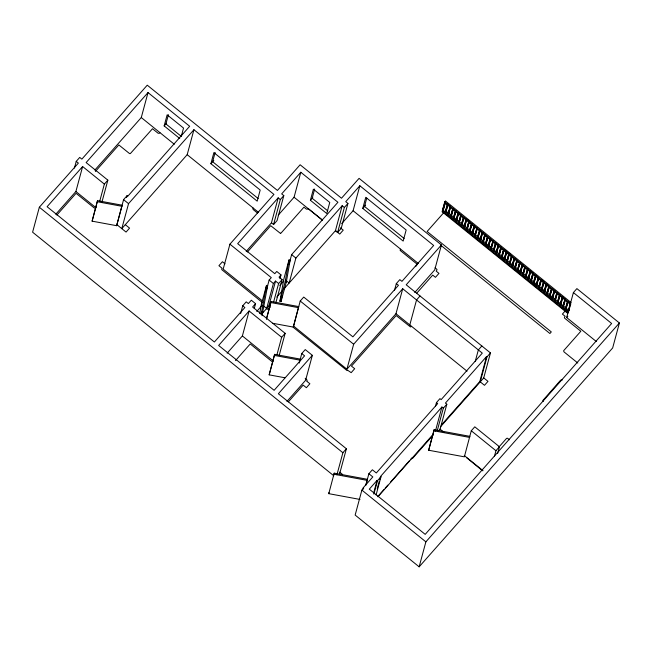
<?xml version="1.0" encoding="UTF-8"?>
<svg xmlns="http://www.w3.org/2000/svg" width="652" height="652" viewBox="0 0 652 652"><rect width="100%" height="100%" fill="white"/><g stroke="black" fill="none" stroke-linecap="round" stroke-linejoin="round"><path stroke-width="0.98" d="M92.111 221.158L97.539 200.661L122.079 205.193L121.883 206.276L116.643 225.698L92.111 221.158L97.539 200.661M116.643 225.698L123.57 199.642L127.075 195.69L127.784 196.26L189.667 126.268L148.012 92.576L86.129 162.576L107.857 180.148L101.891 202.234M259.732 313.563L261.256 304.818L266.497 285.405L267.646 285.617L262.014 315.723M261.126 314.541L266.497 285.405M266.481 319.072L271.126 301.485L298.73 306.587L293.302 327.084L272.601 323.262M279.928 301.281L283.75 279.382L288.991 259.961L290.14 260.172L286.31 282.072L281.069 301.493L279.928 301.281L285.168 281.86L288.991 259.961M281.069 301.493L282.112 295.519M269.17 374.851L274.598 354.346L300.246 359.089L300.059 360.173L274.402 355.43L269.17 374.851L284.948 377.769M274.402 355.43L274.598 354.346M293.302 327.084L300.222 301.037L303.726 297.076L352.895 336.839L398.453 285.315L396.318 283.587L399.823 279.635L401.95 281.354L433.67 245.478L359.831 185.755L345.756 201.672L347.932 203.432L341.2 228.404L337.622 232.446L335.446 230.686L342.178 205.722L344.354 207.483L337.622 232.446M360.002 499.432L328.771 493.662L328.967 492.578M334.207 473.156L334.011 474.24L367.19 480.369L367.378 479.285L334.207 473.156L328.771 493.662M428.674 450.239L434.102 429.733L469.782 436.327L469.595 437.411L433.906 430.817L428.674 450.239L464.354 456.832L471.282 430.776L474.778 426.824L499.44 446.767L497.623 453.482M433.906 430.817L434.102 429.733M414.762 292.479L434.697 269.936L441.428 244.965L359.073 178.355L341.501 198.232L300.124 164.769L277.426 190.449L147.254 85.176L81.867 159.129L79.74 157.409L76.235 161.362L78.37 163.09L39.34 207.23L32.6 232.193L333.783 475.773M74.426 168.086L76.235 161.362M55.779 214.247L75.893 191.501L82.625 166.529L104.353 184.1L99.691 201.386M94.866 170.042L141.28 117.547L148.012 92.576M126.553 197.605L127.075 195.69M193.929 129.707L128.542 203.66L121.802 228.632L187.189 154.679L193.929 129.707L273.93 194.402L229.92 244.174L223.18 269.146L262.21 300.711M179.756 138.526L164.157 125.909L167.156 114.817L183.53 128.061L181.289 136.382M168.403 114.687L165.91 123.937L181.509 136.545M210.898 163.709L213.889 152.609L260.189 190.05L257.19 201.15L210.898 163.709L213.807 160.408M215.136 152.478L212.642 161.729L258.159 198.534M240.653 313.49L242.723 305.812L246.22 301.852L248.355 303.579L251.322 300.222L255.576 303.669L254.28 308.469M271.452 222.821L278.184 197.849L280.311 199.569L273.579 224.541L271.452 222.821L246.212 251.354M227.14 353.18L242.381 335.943L249.113 310.98L281.648 337.288L276.986 354.574M289.04 264.231L291.631 254.622L337.923 202.275L300.808 172.258L281.68 193.897L283.816 195.616L277.076 220.58L273.579 224.541M266.293 290.629L269.137 280.067L271.289 277.638L229.92 244.174M278.241 215.136L294.076 197.23L300.808 172.258M263.824 306.179L266.66 308.477L273.4 283.506L275.551 281.077L278.608 283.547L273.685 301.794M266.66 308.477L268.811 306.049L275.551 281.077M266.407 318.958L271.126 301.485M279.977 278.738L281.012 274.899L276.758 271.452L274.785 273.677L237.678 243.661L278.184 197.849M275.886 302.642L282.104 279.594L279.048 277.124L281.012 274.899M310.393 200.286L313.384 189.194L329.765 202.438L326.766 213.53L310.393 200.286L312.773 197.589M342.178 205.722L295.894 258.07L289.154 283.033L285.609 280.164M314.671 189.015L312.178 198.265L327.777 210.881M279.186 355.421L285.152 333.335L252.609 307.019L255.576 303.669M299.268 363.082L301.746 353.539L305.242 349.586L312.349 355.332L305.609 380.295L286.962 401.396M341.672 223.644L353.091 210.726L359.831 185.755M362.765 208.404L365.756 197.311L406.155 229.985L403.164 241.077L362.765 208.404L365.674 205.111M366.758 198.102L364.509 206.431L404.134 238.477M293.49 326L346.913 369.211L353.653 344.24L402.716 288.755L482.293 353.115L441.159 399.627L439.937 398.641L436.441 402.602L435.406 406.44M336.929 474.811L342.887 452.724L346.391 448.763L278.371 393.759L312.349 355.332M339.651 473.735L346.391 448.763M394.509 290.311L396.318 283.587M346.913 369.211L395.976 313.726L402.716 288.755M436.441 402.602L437.663 403.588L376.318 472.969L372.373 469.782L368.877 473.735L372.814 476.922L363.294 487.696L363.71 488.038L361.884 490.1L355.153 515.072L419.146 566.824L612.66 347.956L619.4 322.993L576.898 288.616L573.393 292.569L566.661 317.54L596.319 341.526M362.773 489.619L363.294 487.696M366.025 484.306L368.877 473.735M365.878 485.227L367.19 480.369M409.806 324.916L416.546 299.944L420.043 295.992M442.366 210.71L445.006 201.875L445.455 202.242L442.814 211.069L442.366 210.71L444.64 202.291L445.618 201.109L571.03 302.536M568.365 312.43L567.623 313.27L442.211 211.843L442.406 211.101L443.148 210.27L568.56 311.697M444.68 202.682L444.876 201.949L570.296 303.376L570.092 304.109L444.68 202.682L445.618 201.109M442.944 211.003L443.148 210.27M442.211 211.843L443.189 210.653L445.455 202.242M445.039 212.87L447.305 204.451L447.753 204.818L445.487 213.228L445.039 212.87L447.679 204.035M445.487 213.228L447.875 205.331M450.54 207.491L448.152 215.388L447.704 215.03L450.345 206.195M447.704 215.03L450.092 207.132M448.152 215.388L450.426 206.977L449.978 206.611M373.71 492.855L377.076 480.369L377.5 480.711L373.873 494.151M453.213 209.651L450.825 217.548L450.377 217.181L452.643 208.77M377.206 488.894L379.285 481.217M379.798 479.293L380.572 476.416L441.917 407.035L443.327 408.176L437.37 430.263M450.377 217.181L452.757 209.284M450.825 217.548L453.091 209.129M376.074 494.998L380.996 476.751L380.572 476.416M453.042 219.341L455.316 210.93L455.764 211.289L453.49 219.708L453.042 219.341L455.43 211.444M453.49 219.708L455.878 211.81M455.707 221.501L457.981 213.082L458.429 213.448L456.164 221.859L455.707 221.501L458.095 213.603M456.164 221.859L458.543 213.97M461.469 215.193L458.829 224.019L458.38 223.66L460.646 215.242M458.38 223.66L460.768 215.763M458.829 224.019L461.103 215.608M461.046 225.82L463.319 217.401L463.768 217.768L461.494 226.179L461.046 225.82L463.433 217.923M461.494 226.179L463.882 218.281M463.719 227.972L465.984 219.561L466.433 219.92L464.167 228.339L463.719 227.972L466.359 219.145M464.167 228.339L466.555 220.441M466.384 230.132L468.658 221.721L469.024 221.297L466.384 230.132L466.832 230.498L469.473 221.664M466.832 230.498L469.106 222.079L468.658 221.721M469.057 232.291L471.323 223.872L471.771 224.239L469.505 232.65L469.057 232.291L471.437 224.394M469.505 232.65L472.138 223.823L471.771 224.239M471.722 234.451L473.996 226.032L474.444 226.399L472.17 234.81L471.722 234.451L474.363 225.616M472.17 234.81L474.558 226.912M474.387 236.603L477.028 227.776L474.387 236.603L474.835 236.969L477.223 229.072M474.835 236.969L477.109 228.55L476.661 228.192M479.896 231.232L477.508 239.129L477.06 238.762L479.701 229.936M477.06 238.762L479.448 230.865M477.508 239.129L480.149 230.295M479.725 240.922L481.999 232.511L482.447 232.87L480.174 241.289L479.725 240.922L482.113 233.025M480.174 241.289L482.561 233.392M485.479 234.614L482.847 243.44L482.398 243.082L484.664 234.663M482.398 243.082L484.778 235.185M482.847 243.44L485.112 235.03M485.064 245.242L487.337 236.823L487.786 237.189L485.512 245.6L485.064 245.242L487.452 237.344M435.446 431.037L441.917 407.035M485.512 245.6L487.9 237.703M487.729 247.393L490.002 238.982L490.451 239.341L488.177 247.76L487.729 247.393L490.117 239.504M488.177 247.76L490.565 239.863M441.428 244.965L406.212 284.802L490.467 352.944L483.727 377.907L487.989 381.355L484.493 385.308L480.231 381.868L486.971 356.897L486.547 356.554L445.422 403.075L446.832 404.216L440.092 429.187L438.34 431.159M493.238 242.022L490.85 249.92L490.402 249.553L493.042 240.727M490.402 249.553L492.79 241.656M490.85 249.92L493.116 241.501L492.667 241.142M496.156 243.245L493.515 252.071L493.067 251.713L495.341 243.294M493.067 251.713L495.455 243.815M493.515 252.071L495.789 243.661M495.74 253.872L498.006 245.454L498.454 245.82L496.188 254.231L495.74 253.872L498.372 245.038M496.188 254.231L498.576 246.334M498.405 256.032L500.679 247.613L501.127 247.98L498.853 256.391L498.405 256.032L501.046 247.198M498.853 256.391L501.241 248.493M501.078 258.184L503.711 249.357L501.078 258.184L501.893 258.135L504.159 249.716M501.527 258.551L503.792 250.132L503.344 249.773M419.146 566.824L425.878 541.853L619.4 322.993M475.243 361.452L478.348 349.928L481.852 345.967M503.743 260.344L506.384 251.517L503.743 260.344L504.192 260.71L506.58 252.813M504.192 260.71L506.832 251.876M509.245 254.973L506.857 262.862L506.408 262.503L508.682 254.084M506.408 262.503L508.796 254.606M506.857 262.862L509.13 254.451M511.918 257.124L509.53 265.022L509.082 264.663L511.347 256.244M509.082 264.663L511.47 256.766M509.53 265.022L511.796 256.611M441.38 424.99L479.815 381.526L486.547 356.554M511.747 266.823L514.02 258.404L514.469 258.771L512.195 267.181L511.747 266.823L514.135 258.925M512.195 267.181L514.583 259.284M514.42 268.974L516.686 260.564L517.134 260.922L514.868 269.341L514.42 268.974L516.8 261.077M514.868 269.341L517.248 261.444M517.085 271.134L519.726 262.3L520.174 262.666L517.533 271.501L517.085 271.134L519.473 263.237M517.533 271.501L519.807 263.082L519.359 262.723M519.75 273.294L522.024 264.875L522.472 265.242L520.198 273.653L519.75 273.294L522.138 265.397M520.198 273.653L522.839 264.826M522.423 275.454L524.689 267.035L525.137 267.401L522.871 275.812L522.423 275.454L524.811 267.556M522.871 275.812L525.259 267.915M525.088 277.605L527.362 269.195L527.729 268.779L525.088 277.605L525.536 277.972L528.177 269.137M525.536 277.972L527.81 269.553L527.362 269.195M527.761 279.765L530.027 271.354L530.394 270.939L527.761 279.765L528.21 280.132L530.842 271.297M528.21 280.132L530.475 271.713L530.027 271.354M530.426 281.925L532.7 273.514L533.149 273.873L530.875 282.292L530.426 281.925L533.067 273.09M530.875 282.292L533.263 274.394M533.091 284.085L535.365 275.666L535.814 276.032L533.548 284.443L533.091 284.085L535.732 275.25M533.548 284.443L535.928 276.546M538.601 278.706L536.213 286.603L535.765 286.244L538.405 277.41M535.765 286.244L538.153 278.347M536.213 286.603L538.487 278.192M538.43 288.396L540.704 279.985L541.152 280.344L538.878 288.763L538.43 288.396L540.818 280.507M538.878 288.763L541.266 280.865M494.387 456.481L495.936 450.719L499.44 446.767M541.103 290.556L543.369 282.145L543.817 282.503L541.551 290.922L541.103 290.556L543.491 282.658M541.551 290.922L543.939 283.025M546.857 284.248L544.216 293.074L543.768 292.715L546.042 284.296M543.768 292.715L546.156 284.818M544.216 293.074L546.49 284.663M546.441 294.875L548.707 286.456L549.155 286.823L546.889 295.234L546.441 294.875L548.821 286.978M546.889 295.234L549.269 287.336M549.106 297.035L551.38 288.616L551.828 288.983L549.554 297.393L549.106 297.035L551.494 289.138M549.554 297.393L551.942 289.496M551.771 299.187L554.045 290.776L554.412 290.36L551.771 299.187L552.22 299.553L554.86 290.719M552.22 299.553L554.493 291.134L554.045 290.776M554.444 301.346L556.71 292.935L557.158 293.294L554.893 301.713L554.444 301.346L556.832 293.449M554.893 301.713L557.533 292.878L557.158 293.294M557.11 303.506L559.383 295.087L559.832 295.454L557.558 303.865L557.11 303.506L559.75 294.671M557.558 303.865L559.946 295.975M559.783 305.666L562.415 296.831L559.783 305.666L560.598 305.609L562.863 297.198M560.231 306.024L562.497 297.614L562.048 297.247M565.284 300.287L562.896 308.184L562.448 307.825L565.088 298.991M562.448 307.825L564.836 299.928M562.896 308.184L565.17 299.773L564.722 299.407M565.113 309.977L567.387 301.566L567.835 301.925L565.561 310.344L565.113 309.977L567.501 302.08M565.561 310.344L567.949 302.447M568.234 312.504L567.786 312.137L570.427 303.302M567.623 313.27L567.827 312.528L442.406 211.101M568.487 311.566L570.875 303.669M261.721 303.783L261.656 303.865A1.149 1.084 15.1 0 0 261.517 304.134L261.794 305.193M82.625 166.529L47.099 206.717L214.378 341.998L244.859 307.532L242.723 305.812M56.846 215.062L76.08 193.31L94.247 207.972A1.141 1.076 15.1 0 0 94.654 208.102L94.76 208.11A1.076 1.011 15.1 0 0 95.184 208.045L95.771 207.58M95.371 171.492L118.835 144.948L129.43 153.489A1.141 1.076 15.1 0 0 129.846 153.619L129.952 153.619A1.076 1.011 15.1 0 0 130.376 153.554L152.495 128.729L158.077 133.236L159.21 133.318A1.149 1.084 15.1 0 0 159.471 133.138L159.927 132.625M104.353 184.1L107.857 180.148M164.157 125.909L166.488 123.277M253.18 208.045L253.033 208.208A1.149 1.084 15.1 0 0 252.894 208.485L253.172 209.537L257.63 213.147M280.311 199.569L283.816 195.616M247.45 251.982L270.702 225.682L280.181 233.188A1.076 1.011 15.1 0 0 280.613 233.196M249.113 310.98L218.64 345.446L274.117 390.312L304.59 355.845L301.746 353.539M344.354 207.483L347.932 203.432M278.608 283.547L282.104 279.594M256.741 311.436L262.063 305.413M279.741 285.429L283.677 280.971M262.332 313.376L266.326 308.861L267.002 309.244A1.068 1.011 15.1 0 0 267.638 309.203L267.736 309.162A1.051 0.994 15.1 0 0 267.996 308.983L268.999 307.858M276.774 297.043L282.023 291.102M283.995 288.877L335.478 230.645L339.741 234.092L343.237 230.132L340.401 227.833M235.511 360.597L250.229 343.954L272.723 362.145M281.648 337.288L285.152 333.335M293.71 326.179L293.49 326.44A1.051 0.994 15.1 0 0 293.351 326.717L293.302 327.019A1.076 1.011 15.1 0 0 293.392 327.418L347.06 370.589A1.157 1.092 15.1 0 0 347.369 370.523L347.467 370.483A1.051 0.994 15.1 0 0 347.728 370.303L351.175 372.659L354.672 368.698L351.452 366.098L396.163 315.535L410.369 326.864A1.157 1.092 15.1 0 0 410.695 326.888L411.591 326.359M400.621 249.162L400.23 249.789A1.149 1.084 15.1 0 0 400.206 250.066M447.753 204.818L448.128 204.402M455.764 211.289L456.131 210.873M288.347 401.852L303.156 385.096L306.375 387.704L309.871 383.743L306.652 381.143L306.929 380.801A1.1 1.035 15.1 0 0 307.01 380.002L305.185 378.29M458.429 213.448L458.796 213.033M415.503 266.66L416.815 265.185M416.604 293.335L432.708 275.111L435.454 277.336L438.959 273.375L436.212 271.159L437.003 269.781A1.068 1.011 15.1 0 0 436.921 269.48A1.133 1.068 15.1 0 0 436.758 269.211L435.047 267.801M482.447 232.87L482.814 232.454M514.469 258.771L514.836 258.347M517.134 260.922L517.501 260.507M533.149 273.873L533.515 273.457M541.152 280.344L541.519 279.928M543.817 282.503L544.192 282.088M377.076 480.369L369.301 489.163L425.194 534.363L611.641 323.498L573.393 292.569M377.5 480.711L380.996 476.751M486.971 356.897L490.467 352.944M443.327 408.176L446.832 404.216M377.826 496.465L383.832 489.668M385.169 488.161L387.842 485.137M390.515 482.113L409.212 460.964M410.548 459.456L411.885 457.948L412.512 458.454L432.961 435.324M377.883 496.808L433.164 434.289M440.45 426.856L483.727 377.907M567.835 301.925L568.202 301.509M565.317 310.792L562.399 314.093L565.145 316.31L564.445 317.296A1.068 1.011 15.1 0 0 564.51 317.899L564.559 317.997A1.149 1.084 15.1 0 0 564.746 318.249L580.826 331.257L563.817 350.507A1.1 1.035 15.1 0 0 563.638 350.988L564.029 351.909L577.794 363.034M567.786 312.137L568.153 311.721M566.661 317.54L567.827 316.22M498.967 446.987L506.449 438.527A1.149 1.084 15.1 0 1 506.71 438.348L507.117 438.242A1.149 1.084 15.1 0 1 507.476 438.258L509.514 439.782M280.816 233.147L280.914 233.106A1.051 0.994 15.1 0 0 281.175 232.927L303.946 207.181L306.31 209.08L307.345 209.202A1.149 1.084 15.1 0 0 307.622 209.056L308.127 208.518L322.357 220.026M97.352 201.745L121.883 206.276M285.168 281.86L286.31 282.072M270.939 302.569L298.534 307.671M261.917 311.632L263.058 311.843M562.236 380.018L560.687 380.116L542.88 400.45A1.068 1.011 15.1 0 0 542.945 401.053L543.263 401.477M467.5 219.716L469.081 220.987M505.365 250.335L506.938 251.607M508.519 252.886L510.092 254.158M542.44 280.311L544.012 281.591M444.64 202.291L445.088 202.658M479.326 230.352L479.774 230.71M506.017 251.933L506.465 252.291M570.052 303.726L570.5 304.085M569.261 310.743L445.528 210.677L427.117 231.493L551.299 331.925L549.897 333.506L440.744 245.233M442.741 210.294L443.189 210.653M445.406 212.454L445.854 212.813M448.071 214.606L448.519 214.973M450.744 216.766L451.192 217.132M453.409 218.925L453.857 219.292M456.082 221.085L456.53 221.444M458.747 223.245L459.195 223.603M461.42 225.396L461.869 225.763M464.085 227.556L464.534 227.923M466.75 229.716L467.199 230.075M469.424 231.876L469.872 232.234M472.089 234.035L472.537 234.394M474.762 236.187L475.21 236.554M477.427 238.347L477.875 238.713M480.092 240.507L480.54 240.865M482.765 242.666L483.213 243.025M485.43 244.826L485.879 245.185M488.103 246.978L488.552 247.344M490.769 249.137L491.217 249.504M493.434 251.297L493.89 251.656M496.107 253.457L496.555 253.815M498.772 255.608L499.22 255.975M501.445 257.768L501.893 258.135M504.11 259.928L504.558 260.295M506.783 262.088L507.232 262.446M509.448 264.247L509.897 264.606M512.113 266.399L512.562 266.766M514.787 268.559L515.235 268.926M517.452 270.719L517.9 271.077M520.125 272.878L520.573 273.237M522.79 275.038L523.238 275.397M525.455 277.19L525.903 277.556M528.128 279.349L528.576 279.716M530.793 281.509L531.241 281.868M533.466 283.669L533.915 284.027M536.131 285.829L536.58 286.187M538.805 287.98L539.253 288.347M541.47 290.14L541.918 290.507M544.135 292.3L544.583 292.658M546.808 294.459L547.256 294.818M549.473 296.611L549.921 296.978M552.146 298.771L552.594 299.138M554.811 300.931L555.259 301.297M557.476 303.09L557.925 303.449M560.149 305.25L560.598 305.609M562.815 307.402L563.263 307.768M565.488 309.561L565.936 309.928M502.105 258.852L503.678 260.124M539.18 288.828L540.752 290.107M353.091 210.726L418.299 263.457M417.467 264.443L400.532 250.743A1.149 1.084 15.1 0 1 400.344 250.49L400.214 250.099M294.076 197.23L322.495 220.221M395.976 313.726L467.036 371.192M141.28 117.547L174.288 144.239M187.189 154.679L258.477 212.324M291.631 254.622L295.894 258.07M471.282 430.776L495.936 450.719M300.222 301.037L353.653 344.24M269.137 280.067L273.4 283.506M439.888 429.024L443.841 432.211M464.265 455.52L483.042 470.703M482.529 470.744L466.669 457.753A1.157 1.092 15.1 0 1 466.587 457.451L466.587 457.451M224.997 263.824L222.422 261.737L218.925 265.698L222.145 268.298L221.753 268.934A1.149 1.084 15.1 0 0 221.729 269.211L221.867 269.635A1.149 1.084 15.1 0 0 222.055 269.887L262.658 302.724M268.811 306.049L270.344 307.279M123.57 199.642L128.542 203.66M125.306 224.671L129.561 228.118L126.064 232.079L116.415 224.272M75.893 191.501L96.064 207.817M242.381 335.943L273.367 361.004M39.34 207.23L342.887 452.724M339.708 472.121L342.227 474.183A1.117 1.051 15.1 0 1 342.39 474.452A1.157 1.092 15.1 0 1 342.471 474.966M361.884 490.1L425.878 541.853M479.815 381.526L480.231 381.868"/></g></svg>
